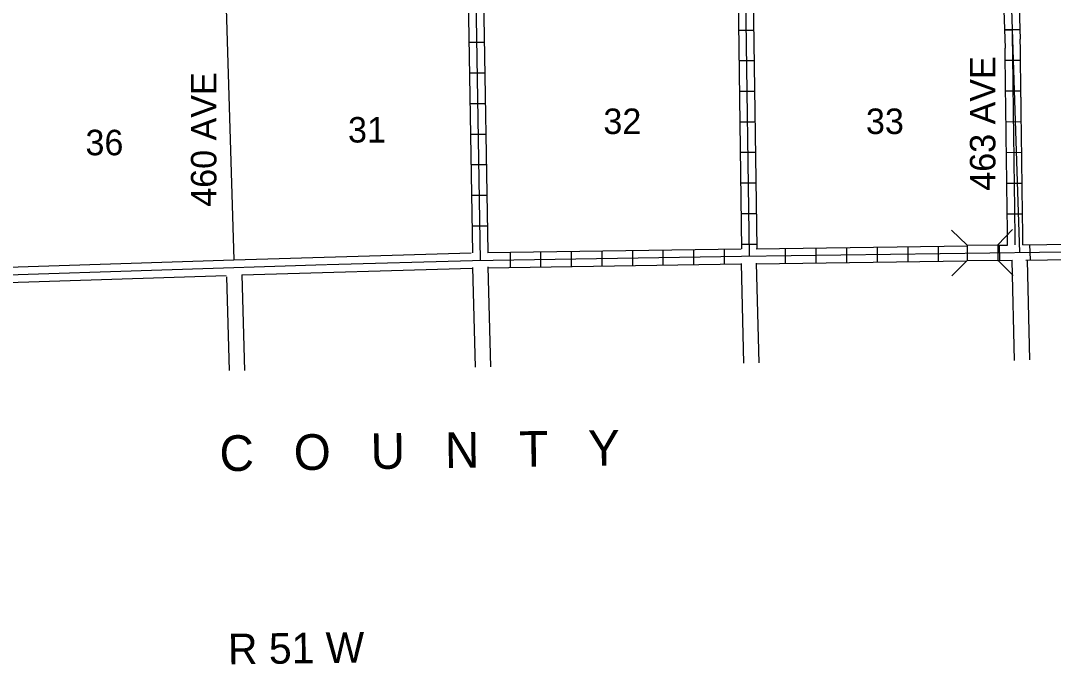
# Model space of a CAD drawing. Extents: x 1896717 to 2422910, y 16172403 to 16701586.
# Drawn here: x 2150806 to 2171059, y 16401705 to 16414338 of the extents above; entities that cross this region are included whole.
import ezdxf

# ---------------------------------------------------------------- set-up
doc = ezdxf.new("R2010")
doc.units = 0
for name, color, linetype in [('L10', 7, 'Continuous'), ('L13', 7, 'Continuous'), ('L14', 7, 'Continuous'), ('L18', 7, 'Continuous'), ('L30', 7, 'Continuous'), ('L52', 7, 'Continuous'), ('L54', 7, 'Continuous'), ('L8', 7, 'Continuous'), ('L9', 7, 'Continuous')]:
    doc.layers.add(name, color=color, linetype=linetype)

msp = doc.modelspace()

# ---------------------------------------------------------------- linework, layer by layer
at = {"layer": 'L10'}
for p, q in [((2149790, 16409477), (2154986, 16409646)), ((2149617, 16409171), (2154835, 16409338))]:
    msp.add_line(p, q, dxfattribs=at)
for points in [[(2154986, 16409646), (2159643, 16409779)], [(2155142, 16409348), (2159660, 16409479)]]:
    msp.add_lwpolyline(points, dxfattribs=at)
at = {"layer": 'L13'}
msp.add_line((2154674, 16419797), (2154986, 16409646), dxfattribs=at)
at = {"layer": 'L18'}
for p, q in [((2169368, 16409929), (2169059, 16410229)), ((2169968, 16409938), (2170259, 16410238)), ((2169368, 16409929), (2169968, 16409938)), ((2169368, 16409929), (2169368, 16409629)), ((2169968, 16409938), (2169968, 16409638)), ((2169368, 16409629), (2169068, 16409329)), ((2169368, 16409629), (2169968, 16409638)), ((2169968, 16409638), (2170268, 16409338))]:
    msp.add_line(p, q, dxfattribs=at)
at = {"layer": 'L52'}
for p, q in [((2159968, 16409504), (2160018, 16407546)), ((2164934, 16409571), (2164984, 16407613)), ((2165234, 16409579), (2165284, 16407621)), ((2170243, 16409629), (2170293, 16407671)), ((2170543, 16409638), (2170593, 16407679)), ((2154843, 16409313), (2154893, 16407471)), ((2155142, 16409348), (2155193, 16407471)), ((2159668, 16409496), (2159718, 16407538))]:
    msp.add_line(p, q, dxfattribs=at)
at = {"layer": 'L8'}
for p, q in [((2164801, 16420155), (2164943, 16409863)), ((2164951, 16420155), (2165093, 16409713)), ((2165101, 16420155), (2165243, 16409871)), ((2159493, 16420021), (2159668, 16409779)), ((2159643, 16419913), (2159818, 16409629)), ((2159793, 16420030), (2159968, 16409796)), ((2170101, 16414154), (2170401, 16414163)), ((2170407, 16414161), (2170105, 16414156)), ((2164884, 16414154), (2165184, 16414154)), ((2159593, 16413913), (2159893, 16413913)), ((2164893, 16413554), (2165193, 16413554)), ((2170416, 16413558), (2170114, 16413553)), ((2159601, 16413313), (2159901, 16413313)), ((2164901, 16412954), (2165201, 16412954)), ((2170424, 16412953), (2170122, 16412951)), ((2159618, 16412713), (2159918, 16412713)), ((2164909, 16412354), (2165209, 16412354)), ((2170432, 16412351), (2170130, 16412346)), ((2159626, 16412113), (2159926, 16412113)), ((2164918, 16411754), (2165218, 16411754)), ((2170440, 16411748), (2170138, 16411742)), ((2159635, 16411513), (2159935, 16411513)), ((2164926, 16411154), (2165226, 16411154)), ((2170448, 16411144), (2170146, 16411139)), ((2159643, 16410913), (2159943, 16410913)), ((2164934, 16410554), (2165234, 16410554)), ((2170456, 16410539), (2170154, 16410537)), ((2159660, 16410313), (2159960, 16410313)), ((2164943, 16409954), (2165243, 16409954)), ((2168209, 16409604), (2168209, 16409904)), ((2168809, 16409613), (2168809, 16409913)), ((2170009, 16409638), (2170001, 16409938)), ((2170609, 16409646), (2170601, 16409946)), ((2160410, 16409488), (2160410, 16409788)), ((2161010, 16409504), (2161010, 16409804)), ((2161610, 16409513), (2161610, 16409813)), ((2162210, 16409521), (2162210, 16409821)), ((2162810, 16409529), (2162810, 16409829)), ((2163410, 16409538), (2163410, 16409838)), ((2164009, 16409546), (2164009, 16409846)), ((2164609, 16409554), (2164609, 16409854)), ((2165809, 16409571), (2165809, 16409871)), ((2166409, 16409579), (2166409, 16409879)), ((2167009, 16409588), (2167009, 16409888)), ((2167609, 16409596), (2167609, 16409896))]:
    msp.add_line(p, q, dxfattribs=at)
for points in [[(2170093, 16420288), (2170109, 16416730), (2169701, 16416338), (2169551, 16416021), (2169801, 16415513), (2169884, 16415171), (2170076, 16414921), (2170112, 16413796)], [(2170243, 16420421), (2170259, 16416663), (2169826, 16416246), (2169718, 16416021), (2169943, 16415563), (2170026, 16415238), (2170226, 16414971), (2170393, 16409788)], [(2170393, 16420246), (2170409, 16416596), (2169951, 16416155), (2169884, 16416021), (2170084, 16415613), (2170168, 16415305), (2170376, 16415021), (2170409, 16413972)], [(2170283, 16412218), (2170283, 16412243), (2170282, 16412268), (2170282, 16412293), (2170281, 16412318), (2170281, 16412343), (2170281, 16412368), (2170280, 16412393), (2170280, 16412418), (2170280, 16412443), (2170280, 16412468), (2170279, 16412493), (2170279, 16412518), (2170278, 16412543), (2170278, 16412568), (2170278, 16412593), (2170277, 16412618), (2170277, 16412643), (2170277, 16412668), (2170277, 16412693), (2170276, 16412718), (2170276, 16412742), (2170275, 16412767), (2170275, 16412792), (2170275, 16412818), (2170274, 16412842), (2170274, 16412868), (2170274, 16412892), (2170274, 16412917), (2170273, 16412942), (2170273, 16412968), (2170272, 16412992), (2170272, 16413017), (2170272, 16413042), (2170272, 16413067), (2170271, 16413092), (2170271, 16413117), (2170271, 16413142), (2170270, 16413167), (2170270, 16413192), (2170270, 16413217), (2170269, 16413242), (2170269, 16413267), (2170269, 16413292), (2170268, 16413317), (2170268, 16413342), (2170268, 16413367), (2170267, 16413392), (2170267, 16413417), (2170267, 16413442), (2170266, 16413467), (2170266, 16413492), (2170266, 16413517), (2170265, 16413542), (2170265, 16413567), (2170265, 16413592), (2170264, 16413617), (2170264, 16413642), (2170264, 16413667), (2170263, 16413692), (2170263, 16413717), (2170263, 16413742), (2170262, 16413767), (2170262, 16413792), (2170262, 16413817), (2170261, 16413842), (2170261, 16413867), (2170261, 16413892), (2170260, 16413917), (2170260, 16413942), (2170260, 16413967), (2170256, 16414159)], [(2170433, 16412219), (2170432, 16412245), (2170432, 16412270), (2170432, 16412295), (2170431, 16412320), (2170431, 16412345), (2170431, 16412370), (2170430, 16412395), (2170430, 16412420), (2170430, 16412445), (2170430, 16412470), (2170429, 16412495), (2170429, 16412520), (2170428, 16412544), (2170428, 16412569), (2170428, 16412595), (2170427, 16412619), (2170427, 16412644), (2170427, 16412669), (2170427, 16412694), (2170426, 16412719), (2170426, 16412744), (2170425, 16412769), (2170425, 16412794), (2170425, 16412820), (2170424, 16412844), (2170424, 16412869), (2170424, 16412894), (2170424, 16412919), (2170423, 16412944), (2170423, 16412969), (2170422, 16412994), (2170422, 16413019), (2170422, 16413044), (2170422, 16413069), (2170421, 16413095), (2170421, 16413119), (2170421, 16413144), (2170420, 16413169), (2170420, 16413194), (2170419, 16413219), (2170419, 16413244), (2170419, 16413269), (2170419, 16413294), (2170418, 16413320), (2170418, 16413344), (2170418, 16413369), (2170417, 16413394), (2170417, 16413419), (2170417, 16413444), (2170416, 16413469), (2170416, 16413494), (2170416, 16413519), (2170415, 16413545), (2170415, 16413569), (2170415, 16413594), (2170414, 16413619), (2170414, 16413644), (2170414, 16413669), (2170413, 16413694), (2170413, 16413719), (2170413, 16413744), (2170412, 16413770), (2170409, 16413972)], [(2170133, 16412217), (2170133, 16412241), (2170132, 16412266), (2170132, 16412291), (2170131, 16412316), (2170131, 16412341), (2170131, 16412365), (2170130, 16412391), (2170130, 16412416), (2170130, 16412441), (2170130, 16412466), (2170129, 16412491), (2170129, 16412516), (2170128, 16412541), (2170128, 16412566), (2170128, 16412590), (2170127, 16412616), (2170127, 16412641), (2170127, 16412666), (2170127, 16412691), (2170126, 16412716), (2170126, 16412741), (2170125, 16412766), (2170125, 16412791), (2170125, 16412815), (2170124, 16412841), (2170124, 16412866), (2170124, 16412891), (2170124, 16412916), (2170123, 16412941), (2170123, 16412966), (2170122, 16412991), (2170122, 16413016), (2170122, 16413041), (2170122, 16413066), (2170121, 16413090), (2170121, 16413116), (2170121, 16413141), (2170120, 16413166), (2170120, 16413190), (2170120, 16413216), (2170119, 16413241), (2170119, 16413265), (2170119, 16413291), (2170118, 16413315), (2170118, 16413340), (2170118, 16413365), (2170117, 16413390), (2170117, 16413416), (2170117, 16413440), (2170116, 16413465), (2170116, 16413490), (2170116, 16413515), (2170115, 16413540), (2170115, 16413565), (2170115, 16413590), (2170114, 16413615), (2170114, 16413640), (2170114, 16413665), (2170113, 16413690), (2170113, 16413715), (2170113, 16413740), (2170112, 16413765), (2170112, 16413796)], [(2170163, 16409929), (2170163, 16409941), (2170163, 16409966), (2170162, 16409991), (2170162, 16410016), (2170162, 16410041), (2170161, 16410065), (2170161, 16410091), (2170161, 16410116), (2170160, 16410141), (2170160, 16410166), (2170160, 16410191), (2170159, 16410216), (2170159, 16410241), (2170159, 16410266), (2170158, 16410291), (2170158, 16410316), (2170158, 16410340), (2170157, 16410366), (2170157, 16410391), (2170157, 16410416), (2170156, 16410441), (2170156, 16410466), (2170156, 16410491), (2170155, 16410516), (2170155, 16410541), (2170155, 16410565), (2170154, 16410591), (2170154, 16410616), (2170154, 16410641), (2170153, 16410666), (2170153, 16410691), (2170153, 16410716), (2170152, 16410741), (2170152, 16410766), (2170152, 16410790), (2170151, 16410816), (2170151, 16410841), (2170151, 16410866), (2170150, 16410891), (2170150, 16410916), (2170150, 16410941), (2170149, 16410966), (2170149, 16410991), (2170149, 16411015), (2170148, 16411041), (2170148, 16411066), (2170148, 16411091), (2170147, 16411116), (2170147, 16411141), (2170147, 16411166), (2170146, 16411191), (2170146, 16411216), (2170146, 16411240), (2170145, 16411266), (2170145, 16411291), (2170145, 16411316), (2170144, 16411341), (2170144, 16411366), (2170144, 16411391), (2170143, 16411416), (2170143, 16411441), (2170143, 16411465), (2170142, 16411491), (2170142, 16411516), (2170142, 16411541), (2170141, 16411566), (2170141, 16411591), (2170141, 16411616), (2170140, 16411641), (2170140, 16411666), (2170140, 16411690), (2170139, 16411716), (2170139, 16411741), (2170139, 16411766), (2170138, 16411791), (2170138, 16411816), (2170138, 16411841), (2170137, 16411866), (2170137, 16411891), (2170137, 16411915), (2170136, 16411941), (2170136, 16411966), (2170136, 16411991), (2170136, 16412016), (2170135, 16412041), (2170135, 16412066), (2170134, 16412091), (2170134, 16412116), (2170134, 16412140), (2170133, 16412166), (2170133, 16412191), (2170133, 16412215)], [(2170313, 16409935), (2170313, 16409968), (2170312, 16409993), (2170312, 16410018), (2170312, 16410043), (2170311, 16410068), (2170311, 16410093), (2170311, 16410118), (2170310, 16410143), (2170310, 16410168), (2170310, 16410193), (2170309, 16410218), (2170309, 16410243), (2170309, 16410268), (2170308, 16410293), (2170308, 16410318), (2170308, 16410343), (2170307, 16410368), (2170307, 16410393), (2170307, 16410418), (2170306, 16410443), (2170306, 16410468), (2170306, 16410493), (2170305, 16410518), (2170305, 16410543), (2170305, 16410568), (2170304, 16410593), (2170304, 16410618), (2170304, 16410643), (2170303, 16410668), (2170303, 16410693), (2170303, 16410718), (2170302, 16410743), (2170302, 16410768), (2170302, 16410793), (2170301, 16410818), (2170301, 16410843), (2170301, 16410868), (2170300, 16410893), (2170300, 16410918), (2170300, 16410943), (2170299, 16410968), (2170299, 16410993), (2170299, 16411018), (2170298, 16411043), (2170298, 16411068), (2170298, 16411093), (2170297, 16411118), (2170297, 16411143), (2170297, 16411168), (2170296, 16411193), (2170296, 16411218), (2170296, 16411243), (2170295, 16411268), (2170295, 16411293), (2170295, 16411318), (2170294, 16411343), (2170294, 16411368), (2170294, 16411393), (2170293, 16411418), (2170293, 16411443), (2170293, 16411468), (2170292, 16411493), (2170292, 16411518), (2170292, 16411543), (2170291, 16411568), (2170291, 16411593), (2170291, 16411618), (2170290, 16411643), (2170290, 16411668), (2170290, 16411693), (2170289, 16411718), (2170289, 16411743), (2170289, 16411768), (2170288, 16411793), (2170288, 16411818), (2170288, 16411843), (2170287, 16411868), (2170287, 16411893), (2170287, 16411918), (2170286, 16411943), (2170286, 16411968), (2170286, 16411993), (2170286, 16412018), (2170285, 16412043), (2170285, 16412068), (2170284, 16412093), (2170284, 16412118), (2170284, 16412143), (2170283, 16412168), (2170283, 16412193), (2170283, 16412218)], [(2170463, 16409937), (2170463, 16409970), (2170462, 16409995), (2170462, 16410020), (2170462, 16410045), (2170461, 16410071), (2170461, 16410095), (2170461, 16410120), (2170460, 16410145), (2170460, 16410170), (2170460, 16410195), (2170459, 16410220), (2170459, 16410245), (2170459, 16410270), (2170458, 16410295), (2170458, 16410320), (2170458, 16410346), (2170457, 16410370), (2170457, 16410395), (2170457, 16410420), (2170456, 16410445), (2170456, 16410470), (2170456, 16410495), (2170455, 16410520), (2170455, 16410545), (2170455, 16410571), (2170454, 16410595), (2170454, 16410620), (2170454, 16410645), (2170453, 16410670), (2170453, 16410695), (2170453, 16410720), (2170452, 16410745), (2170452, 16410770), (2170452, 16410796), (2170451, 16410820), (2170451, 16410845), (2170451, 16410870), (2170450, 16410895), (2170450, 16410920), (2170450, 16410945), (2170449, 16410970), (2170449, 16410995), (2170449, 16411020), (2170448, 16411045), (2170448, 16411070), (2170448, 16411095), (2170447, 16411120), (2170447, 16411145), (2170447, 16411170), (2170446, 16411195), (2170446, 16411220), (2170446, 16411246), (2170445, 16411270), (2170445, 16411295), (2170445, 16411320), (2170444, 16411345), (2170444, 16411370), (2170444, 16411395), (2170443, 16411420), (2170443, 16411445), (2170443, 16411471), (2170442, 16411495), (2170442, 16411520), (2170442, 16411545), (2170441, 16411570), (2170441, 16411595), (2170441, 16411620), (2170440, 16411645), (2170440, 16411670), (2170440, 16411695), (2170439, 16411720), (2170439, 16411745), (2170439, 16411770), (2170438, 16411795), (2170438, 16411820), (2170438, 16411845), (2170437, 16411870), (2170437, 16411895), (2170437, 16411920), (2170436, 16411945), (2170436, 16411970), (2170436, 16411995), (2170435, 16412020), (2170435, 16412045), (2170435, 16412070), (2170434, 16412095), (2170434, 16412120), (2170434, 16412145), (2170433, 16412170), (2170433, 16412195), (2170433, 16412220)], [(2170463, 16409937), (2175651, 16410013), (2178167, 16410121)], [(2156810, 16409554), (2159668, 16409629), (2164943, 16409713), (2175659, 16409863), (2178176, 16409971)], [(2165234, 16409863), (2169376, 16409921)], [(2169968, 16409929), (2170163, 16409929)], [(2159960, 16409788), (2164934, 16409863)], [(2170518, 16409638), (2175626, 16409713)], [(2159968, 16409488), (2164934, 16409563)], [(2165234, 16409563), (2169359, 16409621)], [(2169968, 16409629), (2170259, 16409638)]]:
    msp.add_lwpolyline(points, dxfattribs=at)
at = {"layer": 'L9'}
msp.add_line((2149693, 16409321), (2156801, 16409554), dxfattribs=at)

# ---------------------------------------------------------------- texts
at = {"layer": 'L14'}
for s, p in [('32', (2162235, 16412113)), ('33', (2167384, 16412113)), ('31', (2157226, 16411946)), ('36', (2152077, 16411696))]:
    msp.add_text(s, height=500, rotation=359.9999, dxfattribs=at).set_placement(p)
at = {"layer": 'L30'}
for s, p in [('463 AVE', (2169923, 16411000)), ('460 AVE', (2154646, 16410685))]:
    msp.add_text(s, height=500, rotation=90.0001, dxfattribs=at).set_placement(p)
at = {"layer": 'L54'}
for s, height, p in [('C   O   U   N   T   Y', 699.98, (2154710, 16405496)), ('R 51 W', 600, (2154876, 16401704))]:
    msp.add_text(s, height=height, rotation=0.81, dxfattribs=at).set_placement(p)

doc.saveas('drawing.dxf')
